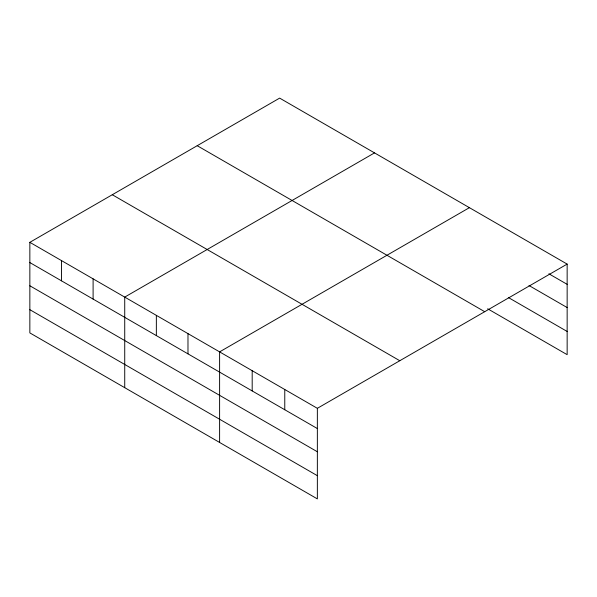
<?xml version="1.0" encoding="UTF-8"?>
<svg xmlns="http://www.w3.org/2000/svg" width="597" height="597" viewBox="0 0 597 597"><rect width="100%" height="100%" fill="white"/><g stroke="black" fill="none" stroke-linecap="round" stroke-linejoin="round"><path stroke-width="0.9" d="M29.85 242.33L317.358 408.318L317.358 498.891L29.85 332.902L29.85 242.33L279.642 98.109L567.15 264.098L567.15 354.67L487.674 308.791M374.52 152.884L124.728 297.105L124.728 387.677M469.399 207.666L219.606 351.879L219.606 442.452M317.358 408.318L567.15 264.098M548.874 273.784L567.15 284.336M529.002 285.523L567.15 307.552M508.338 297.507L567.15 331.462M197.211 145.705L484.719 311.694M112.281 194.734L399.789 360.722M29.85 262.568L317.358 428.556M29.85 285.776L317.358 451.765M29.85 309.686L317.358 475.682M284.769 389.505L284.769 409.743M252.188 370.692L252.188 390.931M187.98 333.619L187.98 353.857M156.354 315.365L156.354 335.604M93.102 278.844L93.102 299.082M61.476 260.583L61.476 280.821"/></g></svg>
